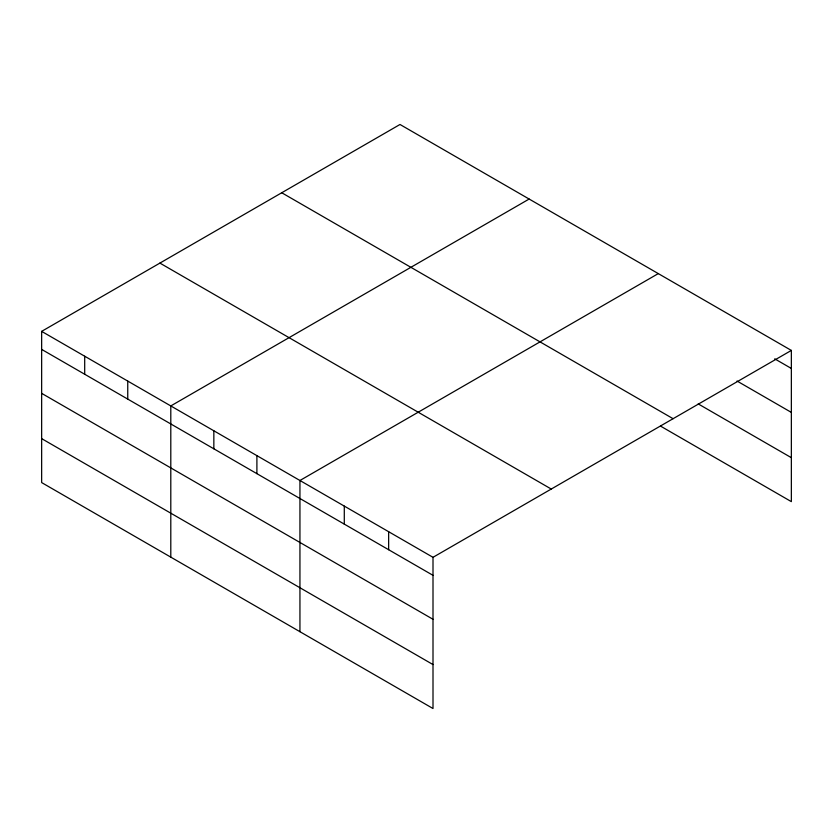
<?xml version="1.0" encoding="UTF-8"?>
<svg xmlns="http://www.w3.org/2000/svg" width="833" height="833" viewBox="0 0 833 833"><rect width="100%" height="100%" fill="white"/><g stroke="black" fill="none" stroke-linecap="round" stroke-linejoin="round"><path stroke-width="1.25" d="M791.35 350.422L399.996 124.481L41.65 331.367L41.65 482.578L433.004 708.519L433.004 557.319L791.35 350.422L791.35 501.633L660.507 426.09M529.142 199.045L170.796 405.931L170.796 557.142M658.289 273.599L299.942 480.495L299.942 631.695M774.721 358.836L791.35 368.446M737.018 381.025L791.35 412.397M698.21 403.901L791.35 457.681M281.741 192.756L673.095 418.697M159.905 263.093L551.259 489.044M41.65 331.367L433.004 557.319M41.65 349.391L433.004 575.332M41.65 393.343L433.004 619.283M41.65 438.627L433.004 664.567M388.647 531.704L388.647 549.728M344.289 506.1L344.289 524.124M256.897 455.641L256.897 473.654M213.842 430.786L213.842 448.81M127.751 381.077L127.751 399.101M84.695 356.222L84.695 374.246"/></g></svg>
